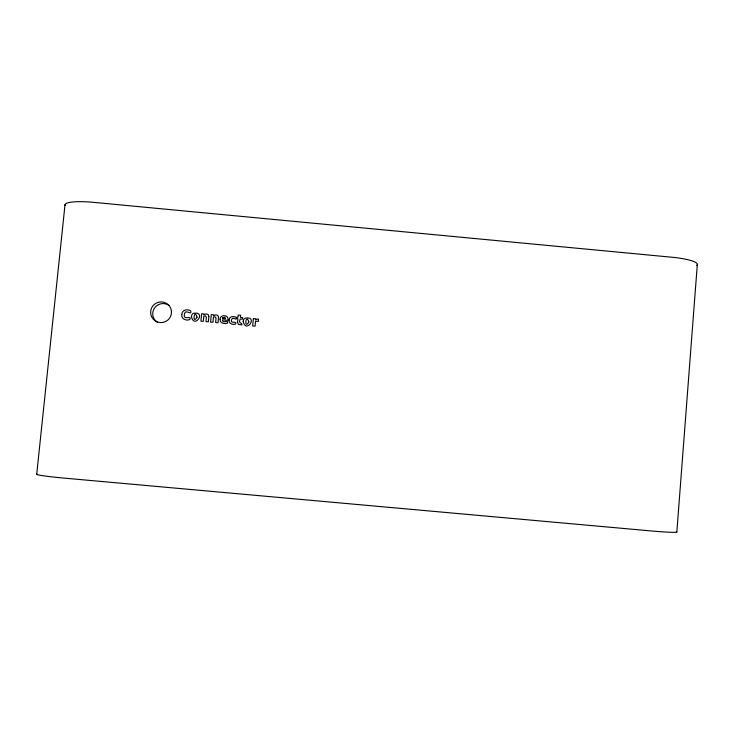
<?xml version="1.0" encoding="UTF-8"?>
<svg xmlns="http://www.w3.org/2000/svg" width="734" height="734" viewBox="0 0 734 734"><rect width="100%" height="100%" fill="white"/><g stroke="black" fill="none" stroke-linecap="round" stroke-linejoin="round"><path stroke-width="1.1" d="M676.849 531.939L697.3 264.644M36.7 474.311L65.023 204.694M676.399 531.673A38.012 1.661 5.8 0 1 653.471 531.15L61.876 477.907A38.315 1.697 4.6 0 1 36.939 474.109M696.777 265.451A37.572 6.322 2.8 0 0 674.693 257.496L90.548 202.061A37.865 6.459 7.5 0 0 65.152 205.566M157.021 322.116A10.322 10.221 -16.9 0 1 154.654 307.858A10.322 10.221 -16.9 0 1 169.049 305.436M229.036 320.061C228.476 323.611 232.889 325.171 235.651 323.997C237.541 320.171 229.494 324.694 231.715 319.382C232.871 315.978 237.183 321.831 236.293 317.372L233.751 316.547L231.329 316.822A3.386 3.367 -11.5 0 0 229.549 318.317L229.036 320.061M220.035 319.235C219.521 323.171 224.531 324.272 227.439 323.189C229.118 319.253 222.274 324.015 222.402 319.859L227.852 320.363C229.742 314.895 220.099 313.849 220.035 319.235M243.174 321.354C245.973 334.392 258.808 315.648 245.165 318.171A3.367 3.349 -9.8 0 0 243.605 319.74L243.174 321.354M181.803 314.436C180.922 318.941 186.363 321.244 189.913 319.464C192.079 314.776 182.261 321.143 184.583 313.877C185.445 308.482 191.84 316.161 190.757 310.95C187.565 308.555 181.867 309.904 181.803 314.436M191.4 316.537C194.18 329.594 207.08 310.831 193.4 313.354A3.376 3.349 -14.8 0 0 191.831 314.923L191.4 316.537M237.559 322.198L238.403 324.456L241.945 324.896C242.569 322.244 237.513 323.896 240.275 318.978L242.495 319.18L242.651 317.574L240.431 317.372L240.633 315.262L238.247 315.042L238.045 317.152L237.064 317.06L236.908 318.657L237.889 318.749L237.559 322.198M208.86 316.372L208.364 321.841L205.979 321.611L206.373 317.051L205.226 315.813L203.804 316.125L203.29 321.364L200.896 321.143L201.621 313.757L204.015 313.978L203.933 314.794C205.529 313.39 208.896 313.84 208.86 316.372M218.521 317.272L218.026 322.731L215.64 322.51L216.035 317.95L214.888 316.712L213.466 317.024L212.952 322.263L210.557 322.043L211.282 314.657L213.667 314.877L213.594 315.693C215.181 314.29 218.548 314.739 218.521 317.272M253.368 318.574L252.661 325.951L255.047 326.18L255.524 321.235L258.533 321.327L258.469 319.033A3.046 3.028 -8.2 0 0 257.102 319.116L255.652 319.877L255.753 318.795L253.368 318.574M248.844 321.896C243.963 330.474 245.798 312.5 248.844 321.896M197.079 317.079C192.18 325.667 194.051 307.674 197.079 317.079M222.751 317.804L222.53 318.473L225.622 318.758L224.934 317.281L222.751 317.804M157.379 321.942A10.441 10.34 -16.8 0 0 171.361 310.5A10.441 10.34 -16.8 0 0 154.452 304.28A10.441 10.34 -16.8 0 0 157.379 321.942"/></g></svg>
